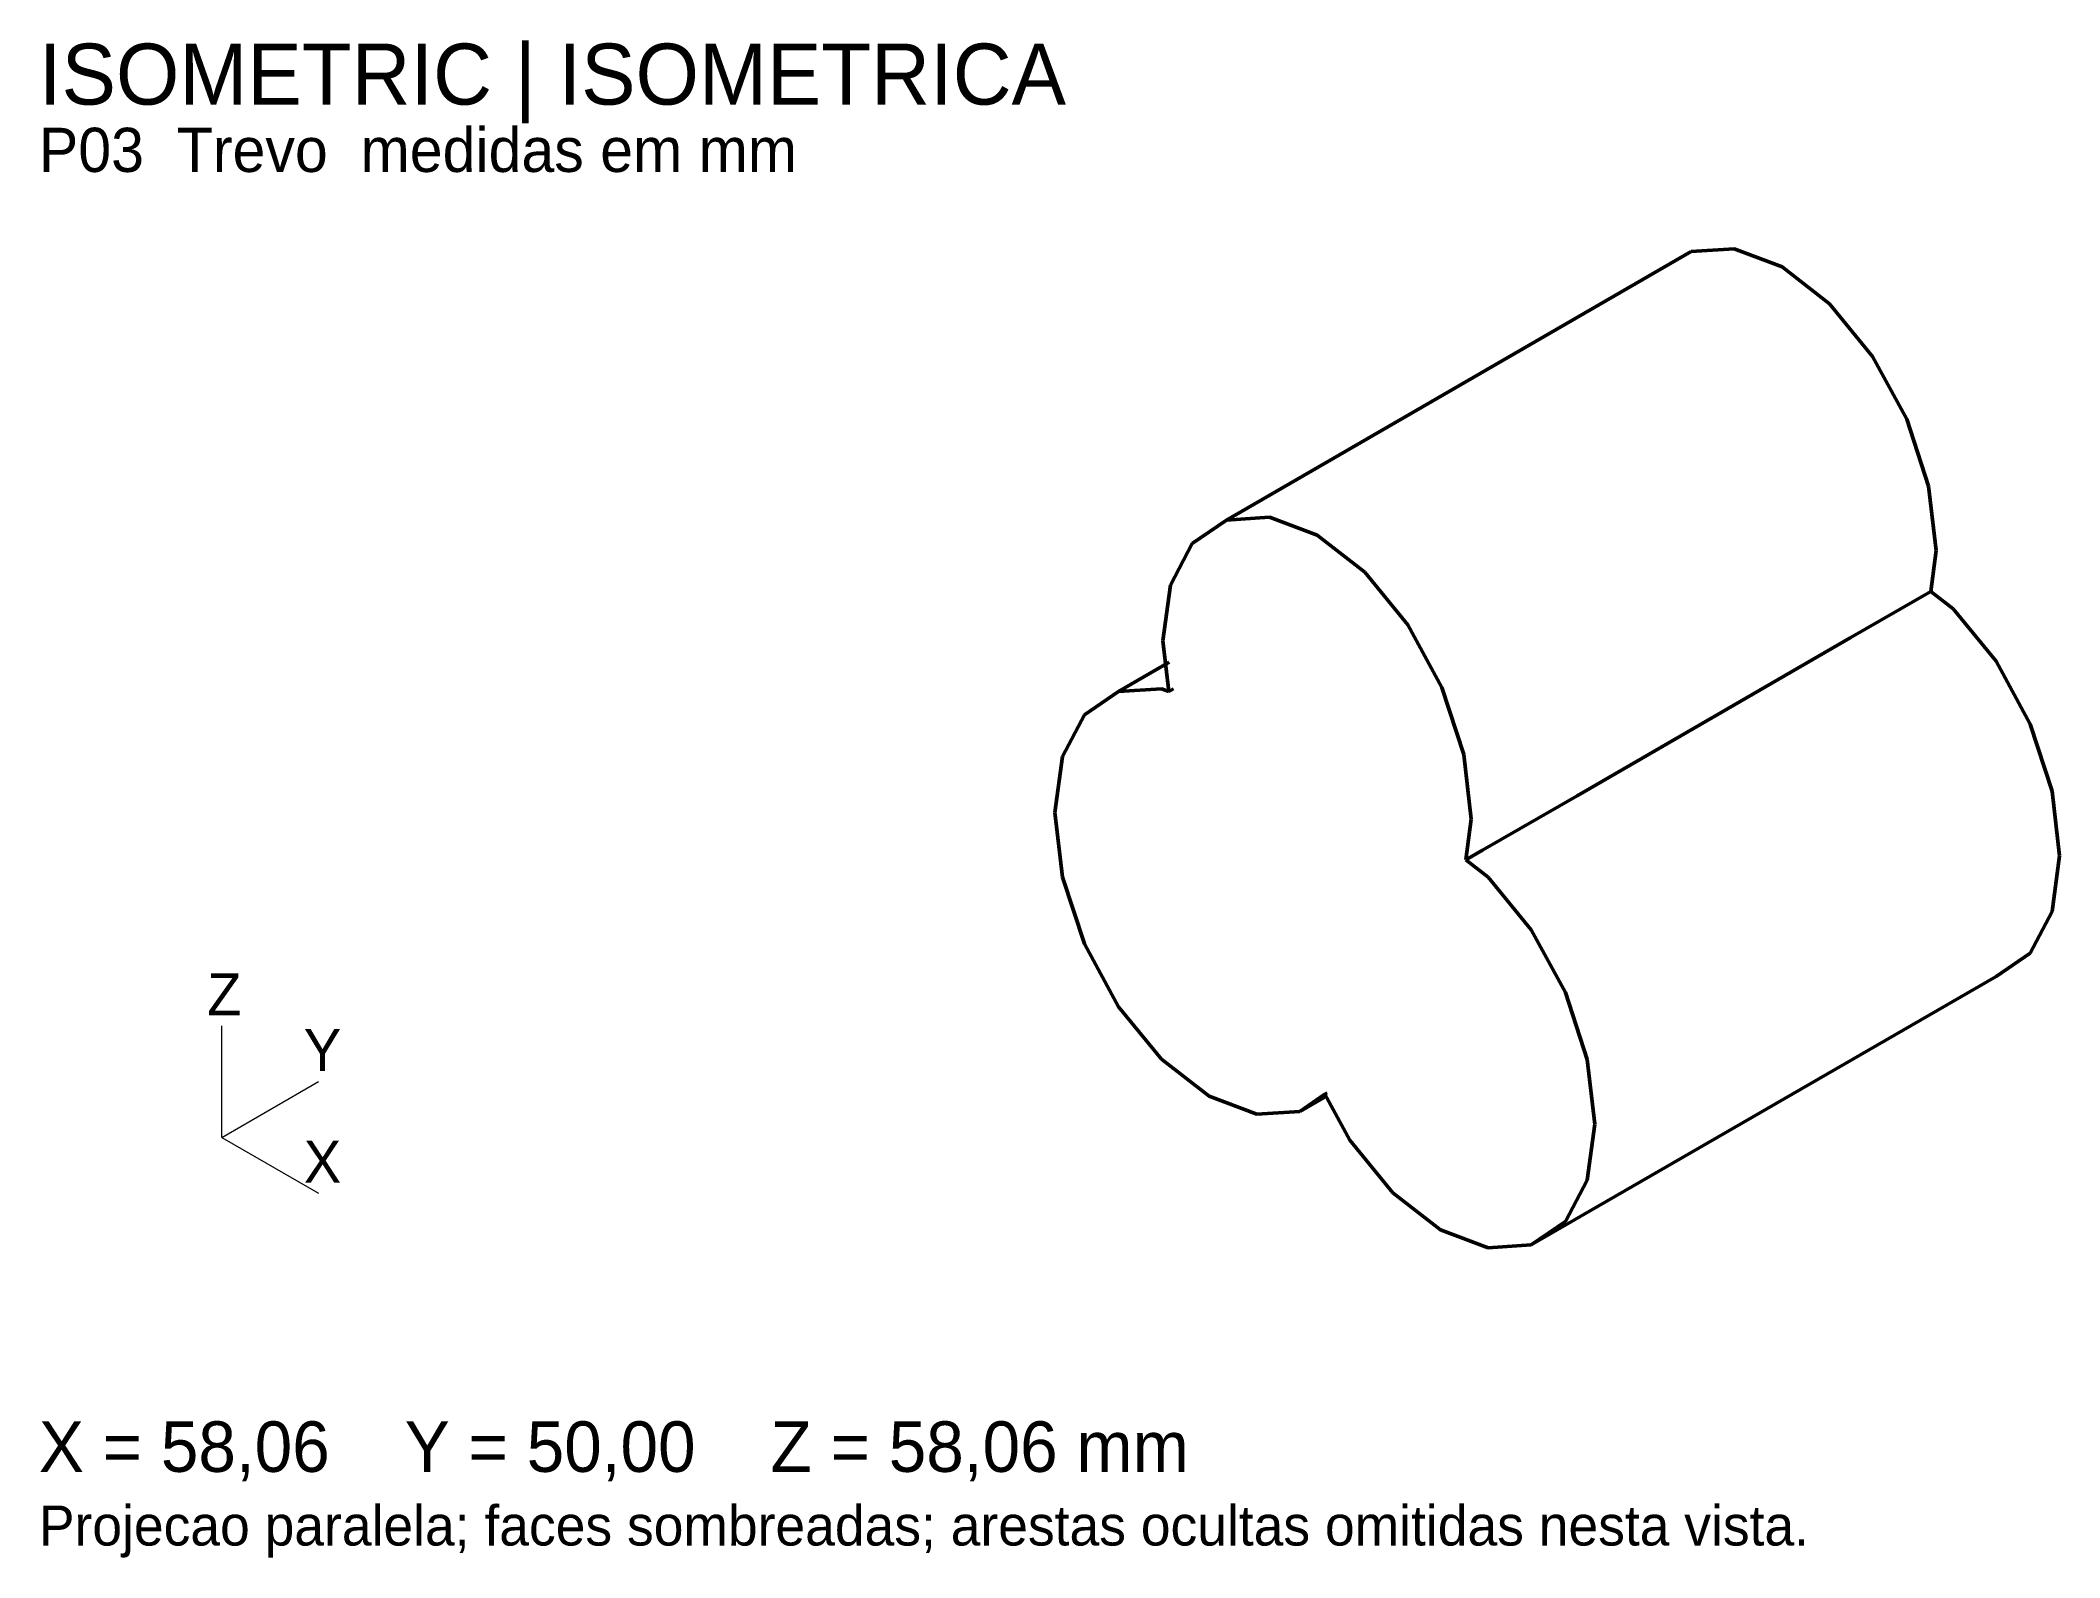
# Model space of a CAD drawing. Header units: millimetres. Extents: x 6 to 160, y 6 to 122.
import ezdxf

# ---------------------------------------------------------------- set-up
doc = ezdxf.new("R2010")
doc.units = ezdxf.units.MM
for name, color, linetype, lineweight in [('TEXT', 7, 'CONTINUOUS', 18), ('THIN', 7, 'CONTINUOUS', 18), ('VISIBLE', 7, 'CONTINUOUS', 50)]:
    doc.layers.add(name, color=color, linetype=linetype, lineweight=lineweight)

msp = doc.modelspace()

# ---------------------------------------------------------------- linework, layer by layer
at = {"layer": 'THIN'}
for q in [(19.99, 46.87), (27.34, 42.63), (27.34, 34.14)]:
    msp.add_line((19.99, 38.39), q, dxfattribs=at)
at = {"layer": 'VISIBLE'}
for p, q in [((96.4, 85.33), (131.75, 105.74)), ((131.75, 105.74), (135.02, 105.96)), ((135.02, 105.96), (138.65, 104.59)), ((138.65, 104.59), (142.27, 101.78)), ((142.27, 101.78), (145.54, 97.78)), ((145.54, 97.78), (148.14, 93.01)), ((148.14, 93.01), (149.8, 87.92)), ((149.8, 87.92), (150.38, 83.01)), ((93.8, 83.55), (96.4, 85.33)), ((96.4, 85.33), (99.67, 85.55)), ((99.67, 85.55), (103.29, 84.18)), ((92.14, 80.39), (93.8, 83.55)), ((103.29, 84.18), (106.92, 81.36)), ((149.96, 79.9), (150.38, 83.01)), ((91.56, 76.14), (92.14, 80.39)), ((106.92, 81.36), (110.19, 77.37)), ((143.84, 76.37), (149.96, 79.9)), ((149.96, 79.9), (151.66, 78.58)), ((151.66, 78.58), (154.93, 74.59)), ((110.19, 77.37), (112.78, 72.6)), ((91.56, 76.14), (92.01, 72.3)), ((123.06, 64.37), (143.84, 76.37)), ((88.19, 72.3), (92.05, 74.53)), ((154.93, 74.59), (157.52, 69.81)), ((85.59, 70.52), (88.19, 72.3)), ((88.19, 72.3), (91.46, 72.51)), ((91.46, 72.51), (92.01, 72.3)), ((92.01, 72.3), (92.37, 72.51)), ((112.78, 72.6), (114.45, 67.5)), ((83.92, 67.35), (85.59, 70.52)), ((157.52, 69.81), (159.19, 64.72)), ((83.35, 63.1), (83.92, 67.35)), ((114.45, 67.5), (115.02, 62.59)), ((159.19, 64.72), (159.76, 59.81)), ((83.35, 63.1), (83.92, 58.19)), ((115.86, 60.22), (123.06, 64.37)), ((114.6, 59.49), (115.02, 62.59)), ((114.6, 59.49), (115.86, 60.22)), ((114.6, 59.49), (116.3, 58.17)), ((159.19, 55.57), (159.76, 59.81)), ((83.92, 58.19), (85.59, 53.1)), ((116.3, 58.17), (119.57, 54.18)), ((157.52, 52.4), (159.19, 55.57)), ((119.57, 54.18), (122.17, 49.4)), ((85.59, 53.1), (88.19, 48.33)), ((154.93, 50.62), (157.52, 52.4)), ((119.57, 30.21), (154.93, 50.62)), ((122.17, 49.4), (123.83, 44.31)), ((88.19, 48.33), (91.46, 44.33)), ((91.46, 44.33), (95.08, 41.52)), ((123.83, 44.31), (124.41, 39.4)), ((95.08, 41.52), (98.71, 40.15)), ((101.98, 40.36), (103.88, 41.67)), ((101.98, 40.36), (104.04, 41.56)), ((103.88, 41.67), (104.06, 41.77)), ((103.88, 41.67), (105.78, 38.17)), ((98.71, 40.15), (101.98, 40.36)), ((123.83, 35.15), (124.41, 39.4)), ((105.78, 38.17), (109.05, 34.17)), ((109.05, 34.17), (112.68, 31.36)), ((122.17, 31.99), (123.83, 35.15)), ((112.68, 31.36), (116.3, 29.99)), ((119.57, 30.21), (122.17, 31.99)), ((116.3, 29.99), (119.57, 30.21))]:
    msp.add_line(p, q, dxfattribs=at)

# ---------------------------------------------------------------- texts
at = {"layer": 'TEXT'}
for s, height, p in [('ISOMETRIC | ISOMETRICA', 4.6383, (6.08, 116.92)), ('P03  Trevo  medidas em mm', 3.3588, (6.08, 111.8)), ('Z', 3.2, (18.87, 47.67)), ('Y', 3.2, (26.22, 43.43)), ('X', 3.2, (26.22, 34.94)), ('X = 58,06    Y = 50,00    Z = 58,06 mm', 3.8386, (6.08, 12.96)), ('Projecao paralela; faces sombreadas; arestas ocultas omitidas nesta vista.', 3.0389, (6.08, 7.36))]:
    msp.add_text(s, height=height, dxfattribs=at).set_placement(p)

doc.saveas('drawing.dxf')
